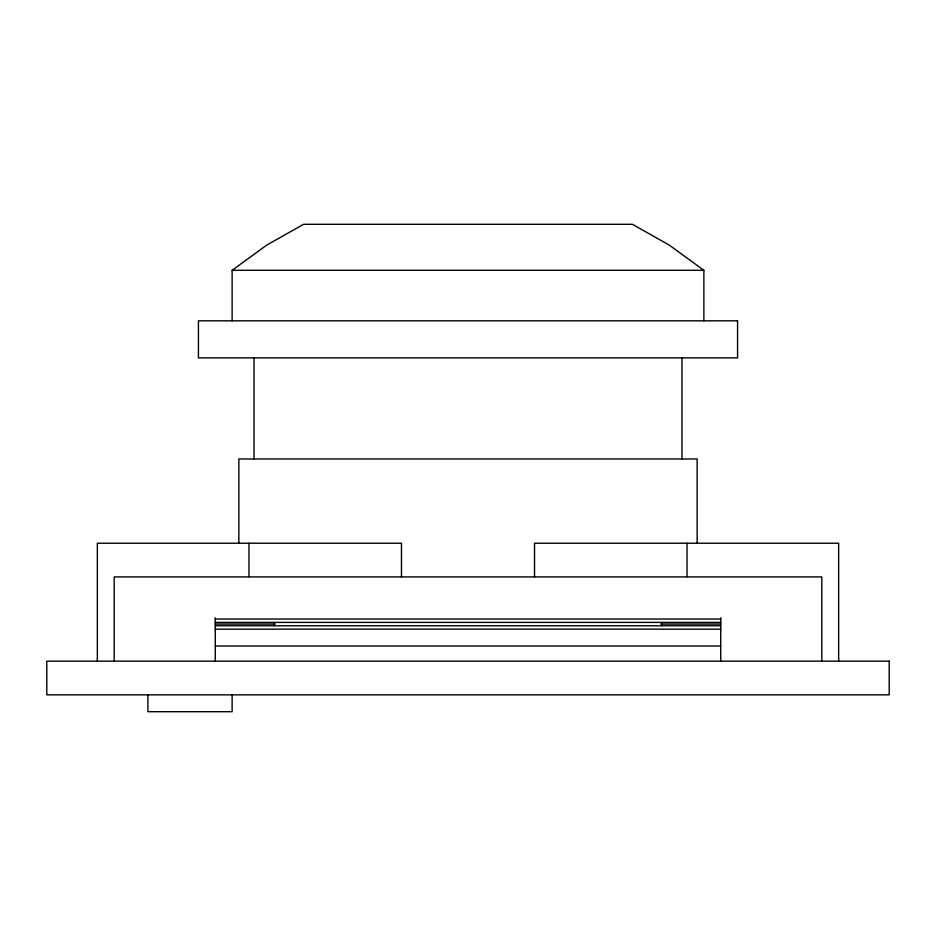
<?xml version="1.0" encoding="UTF-8"?>
<svg xmlns="http://www.w3.org/2000/svg" width="936" height="936" viewBox="0 0 936 936"><rect width="100%" height="100%" fill="white"/><g stroke="black" fill="none" stroke-linecap="round" stroke-linejoin="round"><path stroke-width="1.4" d="M232.128 320.826L232.128 270.282L266.538 245.244L303.58 224.301L632.42 224.301L669.462 245.244L703.872 270.282L703.872 320.826M232.128 270.282L703.872 270.282M215.28 619.035L720.72 619.035M215.28 622.405L720.72 622.405M215.28 624.09L275.172 624.09M660.828 624.09L720.72 624.09M215.28 625.774L720.72 625.774M215.28 629.144L720.72 629.144M215.28 645.992L720.72 645.992M838.656 661.155L838.656 543.219L534.526 543.219L534.526 576.705M821.808 661.155L821.808 576.915L114.192 576.915L114.192 661.155M720.72 617.737L720.72 661.155M697.156 543.219L697.156 458.979L238.844 458.979L238.844 543.219M687.024 543.219L687.024 576.705M681.97 357.891L681.97 458.979M661.752 622.405L661.752 625.774M401.474 576.705L401.474 543.219L97.344 543.219L97.344 661.155M274.248 622.405L274.248 625.774M254.03 357.891L254.03 458.979M248.976 543.219L248.976 576.705M232.128 694.851L232.128 711.699L147.888 711.699L147.888 694.851M215.28 617.737L215.28 661.155M737.568 320.826L198.432 320.826L198.432 357.891L737.568 357.891L737.568 320.826M889.2 661.155L46.8 661.155L46.8 694.851L889.2 694.851L889.2 661.155"/></g></svg>
